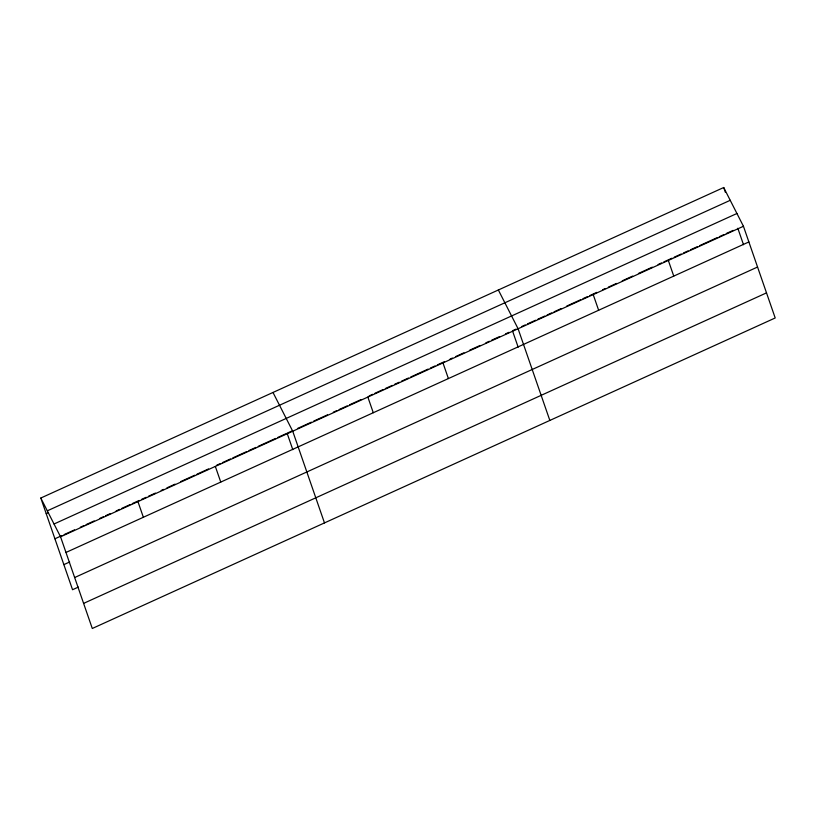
<?xml version="1.0" encoding="UTF-8"?>
<svg xmlns="http://www.w3.org/2000/svg" width="816" height="816" viewBox="0 0 816 816"><rect width="100%" height="100%" fill="white"/><g stroke="black" fill="none" stroke-linecap="round" stroke-linejoin="round"><path stroke-width="1.22" d="M40.8 498.035L723.71 187.517L743.447 226.277L775.2 317.965L92.29 628.483L60.547 536.795L40.8 498.035L72.553 589.723L78.326 587.092M47.318 510.826L730.228 200.308M46.226 513.692L48.532 512.642M54.029 524.005L736.94 213.486M54.907 538.784L61.843 535.633M64.148 534.582L74.552 529.859M80.325 527.228L83.793 525.657M86.098 524.606L94.187 520.924M99.96 518.303L103.428 516.722M105.733 515.671L110.354 513.57M116.137 510.949L119.595 509.368M121.91 508.317L129.999 504.645M132.304 503.594L139.24 500.443M141.545 499.392L146.166 497.291M148.481 496.24L155.407 493.088M161.191 490.457L163.496 489.406M166.964 487.835L175.052 484.153M180.826 481.532L194.687 475.228M196.993 474.178L208.549 468.925M216.638 465.253L220.096 463.672M222.411 462.621L230.5 458.949M232.805 457.898L246.667 451.595M248.982 450.544L255.908 447.392M258.223 446.342L275.543 438.457M277.858 437.407L285.947 433.735M291.72 431.103L287.099 433.204L292.791 449.657M297.503 428.482L311.365 422.168M313.681 421.117L327.553 414.814M333.326 412.192L336.794 410.611M339.109 409.561L347.198 405.878M349.503 404.828L361.06 399.575M369.158 395.893L372.616 394.322M374.932 393.271L383.02 389.589M385.336 388.538L392.272 385.387M394.577 384.336L399.197 382.235M401.513 381.184L408.449 378.032M410.754 376.982L428.094 369.097M430.409 368.047L435.03 365.945M437.335 364.895L444.271 361.743M450.055 359.111L452.36 358.061M455.828 356.49L463.916 352.808M469.7 350.176L480.104 345.454M485.877 342.822L489.345 341.241M491.66 340.19L499.749 336.518M505.522 333.887L508.99 332.316M515.926 329.164L512.458 330.735L518.16 347.188M521.71 326.533L525.167 324.952M527.483 323.901L535.571 320.229M537.887 319.178L544.823 316.027M547.128 314.976L551.749 312.865M554.064 311.814L561 308.662M566.773 306.041L580.645 299.727M582.961 298.676L587.581 296.575M589.886 295.525L596.822 292.373M602.606 289.751L604.911 288.701M608.379 287.12L616.468 283.438M622.251 280.816L632.655 276.083M638.428 273.462L652.3 267.148M658.073 264.527L661.541 262.946M663.857 261.895L671.945 258.213M674.261 257.162L681.187 254.011M683.502 252.96L688.123 250.859M690.438 249.808L697.374 246.656M699.679 245.606L717.019 237.721M719.324 236.671L723.955 234.569M726.26 233.519L733.196 230.367M60.547 536.795L743.447 226.277M65.963 552.463L748.874 241.944M63.862 564.631L69.635 562.01M74.654 577.544L757.564 267.026M83.599 603.391L766.51 292.873M498.352 289.986L518.089 328.746L549.841 420.434M272.993 392.455L292.73 431.225L324.482 522.913M723.71 187.517L725.373 192.331M737.817 228.266L743.519 244.718M668.335 260.437L673.751 276.094M593.212 294.596L598.638 310.253M442.976 362.906L448.392 378.573M367.853 397.066L373.279 412.723M215.332 466.415L220.759 482.072M137.935 501.605L143.361 517.262"/></g></svg>
